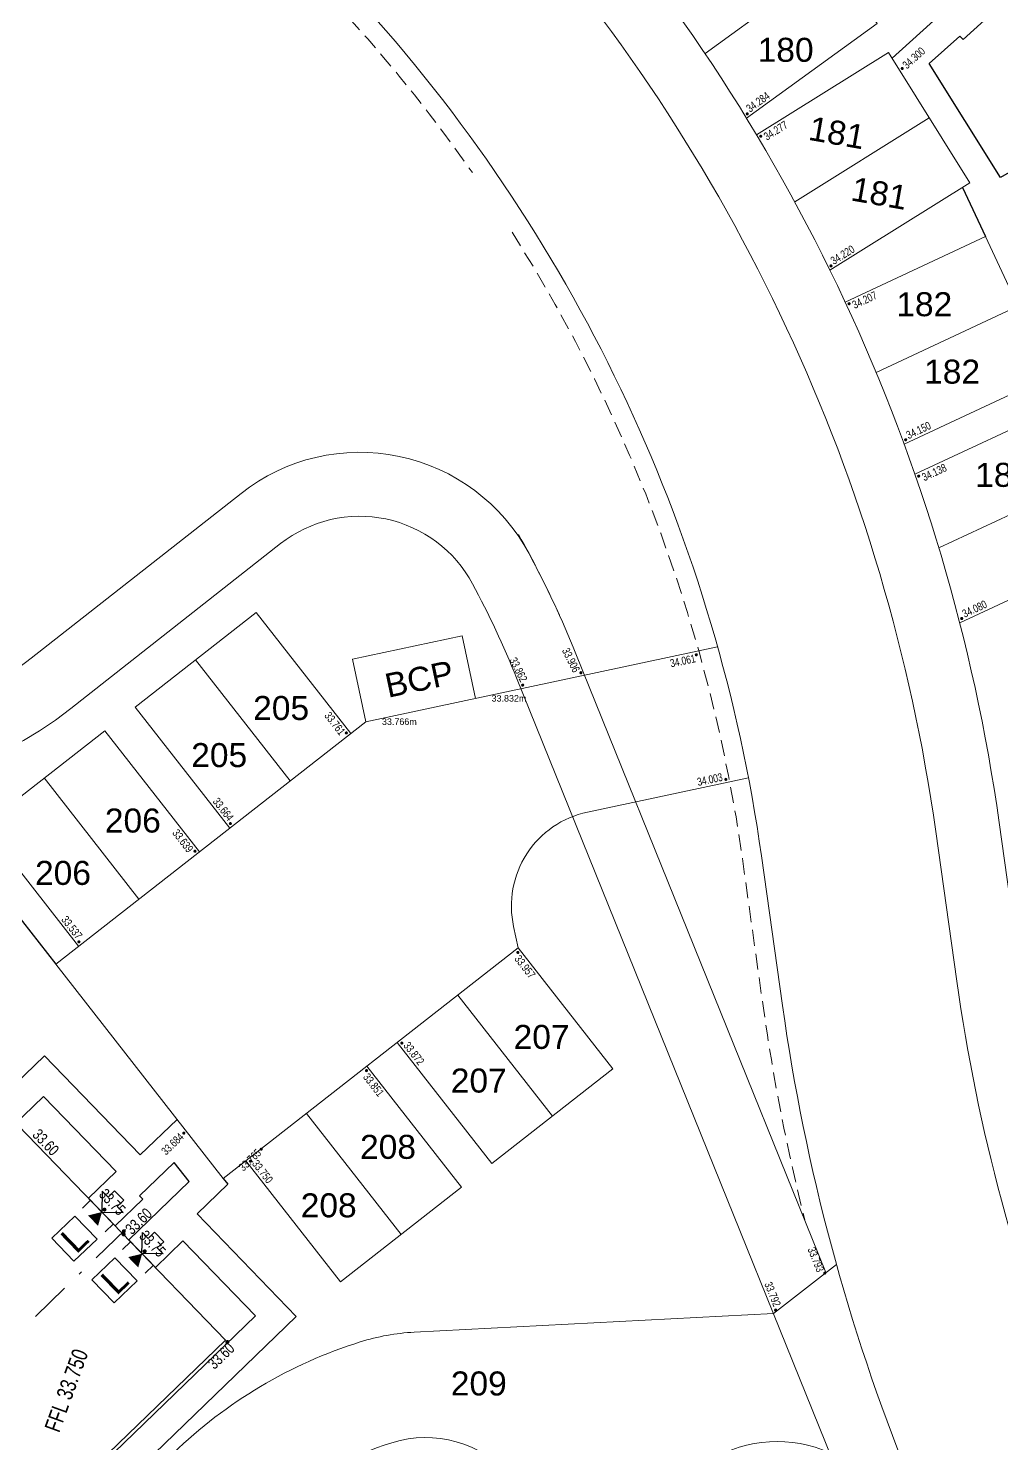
# Model space of a CAD drawing. Header units: metres. Extents: x 337936 to 338610, y 373199 to 374026.
# Drawn here: x 338357 to 338387.41, y 373458.74 to 373502.97 of the extents above; entities that cross this region are included whole.
import ezdxf

# ---------------------------------------------------------------- set-up
doc = ezdxf.new("R2010")
doc.units = ezdxf.units.M
doc.linetypes.add('DASHDOT', pattern=[25.4, 12.7, -6.35, 0, -6.35])
doc.linetypes.add('DASHED', pattern=[0.75, 0.5, -0.25])
for name, color, linetype in [('A-WH_HT-Access-Main', 252, 'Continuous'), ('A-WH_HT-Wall-Party Wall Line', 252, 'Continuous'), ('A-WH_HT-Wall-Structure', 252, 'Continuous'), ('C-Zz4050-T-SpotLevels', 7, 'Continuous'), ('DGL-Paths', 252, 'Continuous'), ('EXTERNAL_WORKS_BACK_OF_FOOTWAY_LEVELS', 7, 'Continuous'), ('HOUSE_EXTERNAL_LEVELS', 7, 'Continuous'), ('HOUSE_SLAB_LEVEL', 7, 'Continuous')]:
    doc.layers.add(name, color=color, linetype=linetype)
doc.layers.add('A-WH_HT-Wall-Door Openings', color=252, linetype='Continuous', plot=False)
for name, color, linetype, lineweight in [('DGL_DRIVE', 252, 'Continuous', 9), ('DGL_Footpath', 252, 'Continuous', 9), ('DGL_Plot Parking', 252, 'Continuous', 9), ('DGL_ROAD_KERBLINE', 252, 'Continuous', 9), ('DGL_VERGE', 252, 'DASHED', 9)]:
    doc.layers.add(name, color=color, linetype=linetype, lineweight=lineweight)
doc.layers.add('HOUSE_DOORS', color=3, linetype='Continuous', true_color=0x00ff00)
doc.styles.add('AnnotativeArial', font='arial.ttf', dxfattribs={"height": 2})
doc.styles.add('ESTROAD', font='arial.ttf', dxfattribs={"width": 0.75})
doc.styles.get("Standard").update_dxf_attribs({"font": 'arial.ttf'})
doc.styles.add('TTE', font='arial.ttf')

msp = doc.modelspace()

# ---------------------------------------------------------------- hatches: boundary and pattern name
at = {"layer": 'EXTERNAL_WORKS_BACK_OF_FOOTWAY_LEVELS'}
h = msp.add_hatch(color=256, dxfattribs=at)
edge = h.paths.add_edge_path(flags=17)
edge.add_ellipse((338384.302, 373501.712), major_axis=(0.0354, 0.0354), ratio=1, start_angle=45, end_angle=225, ccw=False)
edge.add_ellipse((338384.302, 373501.712), major_axis=(0.0354, 0.0354), ratio=1, start_angle=225, end_angle=405, ccw=False)
h = msp.add_hatch(color=256, dxfattribs=at)
edge = h.paths.add_edge_path(flags=17)
edge.add_ellipse((338379.46, 373500.294), major_axis=(0.0354, 0.0354), ratio=1, start_angle=45, end_angle=225, ccw=False)
edge.add_ellipse((338379.46, 373500.294), major_axis=(0.0354, 0.0354), ratio=1, start_angle=225, end_angle=405, ccw=False)
h = msp.add_hatch(color=256, dxfattribs=at)
edge = h.paths.add_edge_path(flags=17)
edge.add_ellipse((338379.882, 373499.595), major_axis=(0.0354, 0.0354), ratio=1, start_angle=45, end_angle=225, ccw=False)
edge.add_ellipse((338379.882, 373499.595), major_axis=(0.0354, 0.0354), ratio=1, start_angle=225, end_angle=405, ccw=False)
h = msp.add_hatch(color=256, dxfattribs=at)
edge = h.paths.add_edge_path(flags=17)
edge.add_ellipse((338382.077, 373495.543), major_axis=(0.0354, 0.0354), ratio=1, start_angle=45, end_angle=225, ccw=False)
edge.add_ellipse((338382.077, 373495.543), major_axis=(0.0354, 0.0354), ratio=1, start_angle=225, end_angle=405, ccw=False)
h = msp.add_hatch(color=256, dxfattribs=at)
edge = h.paths.add_edge_path(flags=17)
edge.add_ellipse((338382.642, 373494.361), major_axis=(0.0354, 0.0354), ratio=1, start_angle=45, end_angle=225, ccw=False)
edge.add_ellipse((338382.642, 373494.361), major_axis=(0.0354, 0.0354), ratio=1, start_angle=225, end_angle=405, ccw=False)
h = msp.add_hatch(color=256, dxfattribs=at)
edge = h.paths.add_edge_path(flags=17)
edge.add_ellipse((338384.41, 373490.11), major_axis=(0.0354, 0.0354), ratio=1, start_angle=45, end_angle=225, ccw=False)
edge.add_ellipse((338384.41, 373490.11), major_axis=(0.0354, 0.0354), ratio=1, start_angle=225, end_angle=405, ccw=False)
h = msp.add_hatch(color=256, dxfattribs=at)
edge = h.paths.add_edge_path(flags=17)
edge.add_ellipse((338384.816, 373488.975), major_axis=(0.0354, 0.0354), ratio=1, start_angle=45, end_angle=225, ccw=False)
edge.add_ellipse((338384.816, 373488.975), major_axis=(0.0354, 0.0354), ratio=1, start_angle=225, end_angle=405, ccw=False)
h = msp.add_hatch(color=256, dxfattribs=at)
edge = h.paths.add_edge_path(flags=17)
edge.add_ellipse((338386.16, 373484.526), major_axis=(0.0354, 0.0354), ratio=1, start_angle=45, end_angle=225, ccw=False)
edge.add_ellipse((338386.16, 373484.526), major_axis=(0.0354, 0.0354), ratio=1, start_angle=225, end_angle=405, ccw=False)
h = msp.add_hatch(color=256, dxfattribs=at)
edge = h.paths.add_edge_path(flags=17)
edge.add_ellipse((338377.87, 373483.392), major_axis=(0.0354, 0.0354), ratio=1, start_angle=45, end_angle=225, ccw=False)
edge.add_ellipse((338377.87, 373483.392), major_axis=(0.0354, 0.0354), ratio=1, start_angle=225, end_angle=405, ccw=False)
h = msp.add_hatch(color=256, dxfattribs=at)
edge = h.paths.add_edge_path(flags=17)
edge.add_ellipse((338372.445, 373482.444), major_axis=(0.0354, 0.0354), ratio=1, start_angle=45, end_angle=225, ccw=False)
edge.add_ellipse((338372.445, 373482.444), major_axis=(0.0354, 0.0354), ratio=1, start_angle=225, end_angle=405, ccw=False)
h = msp.add_hatch(color=256, dxfattribs=at)
edge = h.paths.add_edge_path(flags=17)
edge.add_ellipse((338374.265, 373482.831), major_axis=(0.0354, 0.0354), ratio=1, start_angle=45, end_angle=225, ccw=False)
edge.add_ellipse((338374.265, 373482.831), major_axis=(0.0354, 0.0354), ratio=1, start_angle=225, end_angle=405, ccw=False)
h = msp.add_hatch(color=256, dxfattribs=at)
edge = h.paths.add_edge_path(flags=17)
edge.add_ellipse((338366.937, 373480.95), major_axis=(0.0354, 0.0354), ratio=1, start_angle=45, end_angle=225, ccw=False)
edge.add_ellipse((338366.937, 373480.95), major_axis=(0.0354, 0.0354), ratio=1, start_angle=225, end_angle=405, ccw=False)
h = msp.add_hatch(color=256, dxfattribs=at)
edge = h.paths.add_edge_path(flags=17)
edge.add_ellipse((338378.792, 373479.499), major_axis=(0.0354, 0.0354), ratio=1, start_angle=45, end_angle=225, ccw=False)
edge.add_ellipse((338378.792, 373479.499), major_axis=(0.0354, 0.0354), ratio=1, start_angle=225, end_angle=405, ccw=False)
h = msp.add_hatch(color=256, dxfattribs=at)
edge = h.paths.add_edge_path(flags=17)
edge.add_ellipse((338363.313, 373478.118), major_axis=(0.0354, 0.0354), ratio=1, start_angle=45, end_angle=225, ccw=False)
edge.add_ellipse((338363.313, 373478.118), major_axis=(0.0354, 0.0354), ratio=1, start_angle=225, end_angle=405, ccw=False)
h = msp.add_hatch(color=256, dxfattribs=at)
edge = h.paths.add_edge_path(flags=17)
edge.add_ellipse((338362.208, 373477.255), major_axis=(0.0354, 0.0354), ratio=1, start_angle=45, end_angle=225, ccw=False)
edge.add_ellipse((338362.208, 373477.255), major_axis=(0.0354, 0.0354), ratio=1, start_angle=225, end_angle=405, ccw=False)
h = msp.add_hatch(color=256, dxfattribs=at)
edge = h.paths.add_edge_path(flags=17)
edge.add_ellipse((338358.583, 373474.423), major_axis=(0.0354, 0.0354), ratio=1, start_angle=45, end_angle=225, ccw=False)
edge.add_ellipse((338358.583, 373474.423), major_axis=(0.0354, 0.0354), ratio=1, start_angle=225, end_angle=405, ccw=False)
h = msp.add_hatch(color=256, dxfattribs=at)
edge = h.paths.add_edge_path(flags=17)
edge.add_ellipse((338372.295, 373474.091), major_axis=(0.0354, 0.0354), ratio=1, start_angle=45, end_angle=225, ccw=False)
edge.add_ellipse((338372.295, 373474.091), major_axis=(0.0354, 0.0354), ratio=1, start_angle=225, end_angle=405, ccw=False)
h = msp.add_hatch(color=256, dxfattribs=at)
edge = h.paths.add_edge_path(flags=17)
edge.add_ellipse((338368.669, 373471.26), major_axis=(0.0354, 0.0354), ratio=1, start_angle=45, end_angle=225, ccw=False)
edge.add_ellipse((338368.669, 373471.26), major_axis=(0.0354, 0.0354), ratio=1, start_angle=225, end_angle=405, ccw=False)
h = msp.add_hatch(color=256, dxfattribs=at)
edge = h.paths.add_edge_path(flags=17)
edge.add_ellipse((338367.566, 373470.398), major_axis=(0.0354, 0.0354), ratio=1, start_angle=45, end_angle=225, ccw=False)
edge.add_ellipse((338367.566, 373470.398), major_axis=(0.0354, 0.0354), ratio=1, start_angle=225, end_angle=405, ccw=False)
h = msp.add_hatch(color=256, dxfattribs=at)
edge = h.paths.add_edge_path(flags=17)
edge.add_ellipse((338361.858, 373468.446), major_axis=(0.0354, 0.0354), ratio=1, start_angle=45, end_angle=225, ccw=False)
edge.add_ellipse((338361.858, 373468.446), major_axis=(0.0354, 0.0354), ratio=1, start_angle=225, end_angle=405, ccw=False)
h = msp.add_hatch(color=256, dxfattribs=at)
edge = h.paths.add_edge_path(flags=17)
edge.add_ellipse((338364.278, 373467.945), major_axis=(0.0354, 0.0354), ratio=1, start_angle=45, end_angle=225, ccw=False)
edge.add_ellipse((338364.278, 373467.945), major_axis=(0.0354, 0.0354), ratio=1, start_angle=225, end_angle=405, ccw=False)
h = msp.add_hatch(color=256, dxfattribs=at)
edge = h.paths.add_edge_path(flags=17)
edge.add_ellipse((338363.94, 373467.567), major_axis=(0.0354, 0.0354), ratio=1, start_angle=45, end_angle=225, ccw=False)
edge.add_ellipse((338363.94, 373467.567), major_axis=(0.0354, 0.0354), ratio=1, start_angle=225, end_angle=405, ccw=False)
h = msp.add_hatch(color=256, dxfattribs=at)
edge = h.paths.add_edge_path(flags=17)
edge.add_ellipse((338381.883, 373464.072), major_axis=(0.0354, 0.0354), ratio=1, start_angle=45, end_angle=225, ccw=False)
edge.add_ellipse((338381.883, 373464.072), major_axis=(0.0354, 0.0354), ratio=1, start_angle=225, end_angle=405, ccw=False)
h = msp.add_hatch(color=256, dxfattribs=at)
edge = h.paths.add_edge_path(flags=17)
edge.add_ellipse((338380.346, 373462.917), major_axis=(0.0354, 0.0354), ratio=1, start_angle=45, end_angle=225, ccw=False)
edge.add_ellipse((338380.346, 373462.917), major_axis=(0.0354, 0.0354), ratio=1, start_angle=225, end_angle=405, ccw=False)
at = {"layer": 'HOUSE_DOORS'}
for points in [[(338359.304, 373465.98), (338359.18, 373465.548), (338358.867, 373465.872)], [(338360.56, 373464.679), (338360.435, 373464.246), (338360.123, 373464.57)]]:
    msp.add_hatch(color=256, dxfattribs=at).paths.add_polyline_path(points, flags=17)
at = {"layer": 'HOUSE_EXTERNAL_LEVELS'}
h = msp.add_hatch(color=256, dxfattribs=at)
edge = h.paths.add_edge_path(flags=17)
edge.add_ellipse((338359.382, 373466.056), major_axis=(0.0448, 0.0448), ratio=1, start_angle=89.0051, end_angle=269.0051, ccw=False)
edge.add_ellipse((338359.382, 373466.056), major_axis=(0.0448, 0.0448), ratio=1, start_angle=269.0051, end_angle=449.0051, ccw=False)
h = msp.add_hatch(color=256, dxfattribs=at)
edge = h.paths.add_edge_path(flags=17)
edge.add_ellipse((338359.981, 373465.279), major_axis=(0.0448, 0.0448), ratio=1, start_angle=268.9852, end_angle=448.9852, ccw=False)
edge.add_ellipse((338359.981, 373465.279), major_axis=(0.0448, 0.0448), ratio=1, start_angle=88.9852, end_angle=268.9852, ccw=False)
h = msp.add_hatch(color=256, dxfattribs=at)
edge = h.paths.add_edge_path(flags=17)
edge.add_ellipse((338359.986, 373465.38), major_axis=(0.0448, 0.0448), ratio=1, start_angle=-1.051, end_angle=178.949, ccw=False)
edge.add_ellipse((338359.986, 373465.38), major_axis=(0.0448, 0.0448), ratio=1, start_angle=178.949, end_angle=358.949, ccw=False)
h = msp.add_hatch(color=256, dxfattribs=at)
edge = h.paths.add_edge_path(flags=17)
edge.add_ellipse((338360.638, 373464.754), major_axis=(-0.0448, 0.0448), ratio=1, start_angle=-1.051, end_angle=178.949, ccw=False)
edge.add_ellipse((338360.638, 373464.754), major_axis=(-0.0448, 0.0448), ratio=1, start_angle=178.949, end_angle=358.949, ccw=False)
h = msp.add_hatch(color=256, dxfattribs=at)
edge = h.paths.add_edge_path(flags=17)
edge.add_ellipse((338363.221, 373461.918), major_axis=(-0.0448, 0.0448), ratio=1, start_angle=178.969, end_angle=358.969, ccw=False)
edge.add_ellipse((338363.221, 373461.918), major_axis=(-0.0448, 0.0448), ratio=1, start_angle=-1.031, end_angle=178.969, ccw=False)

# ---------------------------------------------------------------- linework, layer by layer
at = {"layer": 'A-WH_HT-Access-Main', "elevation": 0}
for points in [[(338359.302, 373465.978), (338359.96, 373465.966), (338359.779, 373466.154), (338359.981, 373466.348), (338359.696, 373466.643), (338359.495, 373466.448), (338359.314, 373466.635), (338359.302, 373465.978)], [(338360.553, 373464.683), (338360.564, 373465.341), (338360.745, 373465.153), (338360.947, 373465.348), (338361.231, 373465.053), (338361.03, 373464.859), (338361.21, 373464.671), (338360.553, 373464.683)]]:
    msp.add_lwpolyline(points, dxfattribs=at)
at = {"layer": 'A-WH_HT-Wall-Door Openings', "linetype": 'ByBlock'}
for p, q in [((338358.694, 373466.101, 0), (338358.947, 373466.346, 0)), ((338359.404, 373465.365, 0), (338359.658, 373465.61, 0)), ((338359.944, 373464.806, 0), (338360.198, 373465.051, 0)), ((338360.654, 373464.07, 0), (338360.908, 373464.315, 0))]:
    msp.add_line(p, q, dxfattribs=at)
at = {"layer": 'A-WH_HT-Wall-Party Wall Line', "linetype": 'DASHDOT', "lineweight": 15, "ltscale": 0.1, "elevation": 0}
msp.add_lwpolyline([(338360.036, 373465.435), (338353.11, 373458.747)], dxfattribs=at)
at = {"layer": 'A-WH_HT-Wall-Structure', "lineweight": -3, "elevation": 0}
for points in [[(338353.218, 373458.851), (338349.978, 373462.206), (338356.688, 373468.685), (338359.928, 373465.33)], [(338353.218, 373458.851), (338356.458, 373455.496), (338363.167, 373461.976), (338359.928, 373465.33)]]:
    msp.add_lwpolyline(points, dxfattribs=at)
at = {"layer": 'DGL-Paths'}
for p, q in [((338386.189, 373497.994), (338386.905, 373496.459)), ((338353.419, 373479.408), (338357.857, 373473.728))]:
    msp.add_line(p, q, dxfattribs=at)
for points in [[(338396.827, 373507.031), (338391.138, 373501.909), (338391.991, 373500.961), (338387.374, 373498.308), (338385.149, 373501.868), (338386.102, 373502.725), (338386.202, 373502.613), (338387.094, 373503.416)], [(338385.499, 373503.394), (338383.993, 373502.038)], [(338347.989, 373461.675), (338357.503, 373470.863), (338360.498, 373467.762), (338361.65, 373468.874)], [(338355.88, 373454.799), (338364.1, 373462.737), (338361.834, 373465.083), (338360.971, 373464.249), (338360.137, 373465.112), (338362.024, 373466.934), (338361.556, 373467.532), (338360.476, 373466.489), (338360.58, 373466.381), (338359.717, 373465.548), (338358.883, 373466.411), (338359.747, 373467.245), (338357.481, 373469.59), (338349.261, 373461.653)], [(338363.09, 373467.03), (338363.232, 373466.849), (338362.273, 373465.924), (338365.372, 373462.715), (338355.858, 373453.526)]]:
    msp.add_lwpolyline(points, dxfattribs=at)
at = {"layer": 'DGL_DRIVE'}
for p, q in [((338382.105, 373505.059), (338378.142, 373502.18)), ((338385.147, 373500.173), (338380.943, 373497.546))]:
    msp.add_line(p, q, dxfattribs=at)
at = {"layer": 'DGL_DRIVE', "flags": 128}
for points in [[(338376.763, 373504.145), (338380.694, 373507), (338383.516, 373503.117), (338379.439, 373500.156)], [(338379.755, 373499.634), (338383.875, 373502.208), (338386.419, 373498.138), (338382.046, 373495.406)], [(338384.363, 373489.978), (338388.933, 373492.109), (338386.905, 373496.459), (338382.519, 373494.414)], [(338387.919, 373494.284), (338383.487, 373492.217)], [(338386.1, 373484.388), (338391.384, 373486.852), (338389.356, 373491.202), (338384.701, 373489.032)], [(338390.37, 373489.027), (338385.447, 373486.732)], [(338367.077, 373480.932), (338364.122, 373484.714), (338360.339, 373481.759), (338363.294, 373477.976)], [(338367.55, 373481.301), (338367.134, 373483.257), (338370.557, 373483.985), (338370.973, 373482.029)], [(338362.23, 373483.236), (338365.185, 373479.454)], [(338362.349, 373477.238), (338359.393, 373481.02), (338355.611, 373478.065), (338358.566, 373474.282)], [(338357.502, 373479.542), (338360.457, 373475.76)], [(338372.31, 373474.233), (338375.265, 373470.451), (338371.483, 373467.496), (338368.527, 373471.278)], [(338373.374, 373468.973), (338370.419, 373472.756)], [(338367.582, 373470.539), (338370.537, 373466.757), (338366.754, 373463.802), (338363.799, 373467.584)], [(338368.646, 373465.279), (338365.691, 373469.062)]]:
    msp.add_lwpolyline(points, dxfattribs=at)
for points in [[(338379.5, 373479.547), (338374.47, 373478.478, 0.416314), (338372.163, 373474.899), (338372.31, 373474.233), (338363.09, 373467.03), (338357.857, 373473.728), (338367.55, 373481.301), (338378.537, 373483.636)], [(338380.28, 373462.813), (338369.057, 373462.225, 0.063206), (338367.372, 373461.921, 0.116294), (338361.533, 373458.449), (338361.317, 373458.241)], [(338382.041, 373458.454, 0.5262), (338376.402, 373455.036, -0.099499), (338375.705, 373452.367), (338375.238, 373451.408), (338372.092, 373452.942), (338372.559, 373453.9, 0.658543), (338368.363, 373458.773, 0.087961), (338364.802, 373456.918, 0.087961)]]:
    msp.add_lwpolyline(points, format="xyb", dxfattribs=at)
at = {"layer": 'DGL_Footpath', "flags": 128}
for points in [[(338335.015, 373548.428), (338335.606, 373547.267, 0.056784), (338337.856, 373543.869), (338345.055, 373535.288, 0.069142), (338353.839, 373527.355, -0.060378), (338365.083, 373517.549), (338373.122, 373508.621, -0.149451), (338387.332, 373478.149, 0.149451)], [(338381.921, 373464.09), (338374.109, 373483.425, 0.027019), (338372.644, 373486.554, 0.466227), (338363.647, 373488.436), (338357.091, 373483.282, -0.401401), (338343.328, 373484.623), (338335.241, 373494.027)], [(338387.263, 373445.529), (338372.255, 373482.675, 0.027019), (338370.881, 373485.609, 0.466227), (338364.883, 373486.864), (338358.327, 373481.709, -0.401401), (338341.811, 373483.319), (338333.724, 373492.723)], [(338373.593, 373484.63, 0.022081), (338372.316, 373487.15)], [(338387.332, 373478.149), (338387.989, 373473.474, 0.061163), (338391.474, 373460.466), (338396.071, 373449.088)]]:
    msp.add_lwpolyline(points, format="xyb", dxfattribs=at)
msp.add_lwpolyline([(338380.28, 373462.813), (338382.247, 373464.344)], dxfattribs=at)
at = {"layer": 'DGL_ROAD_KERBLINE', "flags": 128}
for points in [[(338333.312, 373547.365), (338333.824, 373546.359, 0.056784), (338336.324, 373542.583), (338343.523, 373534.003, 0.069142), (338352.715, 373525.7, -0.060378), (338363.597, 373516.211), (338371.636, 373507.283, -0.149451), (338385.351, 373477.87, 0.149451)], [(338339.31, 373530.467, 0.069142), (338349.625, 373521.15, -0.060378), (338359.51, 373512.531), (338367.548, 373503.603, -0.149451), (338379.905, 373477.105, 0.149451)], [(338385.351, 373477.871), (338386.008, 373473.196, 0.061163), (338389.62, 373459.717), (338394.217, 373448.339)], [(338379.905, 373477.105), (338380.562, 373472.43, 0.061163), (338384.52, 373457.657)]]:
    msp.add_lwpolyline(points, format="xyb", dxfattribs=at)
at = {"layer": 'DGL_VERGE', "flags": 128}
for points in [[(338338.851, 373530.082, 0.069142), (338349.288, 373520.654, -0.060378), (338359.064, 373512.129), (338367.103, 373503.201, -0.030703), (338370.874, 373498.457, -0.030703)], [(338372.115, 373496.595, -0.106739), (338379.311, 373477.022)], [(338379.311, 373477.022), (338379.967, 373472.347, 0.026658), (338381.262, 373465.722, 0.026658)]]:
    msp.add_lwpolyline(points, format="xyb", dxfattribs=at)
at = {"layer": 'HOUSE_EXTERNAL_LEVELS', "color": 0, "flags": 128}
for points in [[(338357.734, 373465.159), (338358.453, 373465.854), (338359.148, 373465.135), (338358.428, 373464.44), (338357.734, 373465.159)], [(338358.989, 373463.859), (338359.709, 373464.553), (338360.403, 373463.833), (338359.683, 373463.139), (338358.989, 373463.859)]]:
    msp.add_lwpolyline(points, dxfattribs=at)

# ---------------------------------------------------------------- texts
at = {"layer": 'C-Zz4050-T-SpotLevels', "color": 7, "linetype": 'Continuous', "lineweight": -3, "char_height": 0.2, "attachment_point": 4, "style": 'TTE'}
for s, insert in [('33.832m', (338371.474, 373482.029, 33.832)), ('33.766m', (338368.05, 373481.301, 33.766))]:
    msp.add_mtext(s, dxfattribs=dict(at, insert=insert))
at = {"layer": 'DGL_Plot Parking', "char_height": 0.75, "attachment_point": 5, "style": 'AnnotativeArial'}
for s, insert in [('180', (338380.661, 373502.29)), ('182', (338384.992, 373494.341)), ('182', (338385.861, 373492.234)), ('183', (338387.457, 373489.009)), ('205', (338364.9, 373481.724)), ('205', (338362.965, 373480.252)), ('206', (338360.267, 373478.207)), ('206', (338358.086, 373476.571)), ('207', (338373.036, 373471.446)), ('207', (338371.074, 373470.082)), ('208', (338368.239, 373468.011)), ('208', (338366.386, 373466.184)), ('209', (338371.075, 373460.618))]:
    msp.add_mtext(s, dxfattribs=dict(at, insert=insert))
for s, insert, rotation in [('181', (338382.264, 373499.7), 350), ('181', (338383.591, 373497.806), 350), ('BCP', (338369.216, 373482.631), 12)]:
    msp.add_mtext(s, dxfattribs=dict(at, insert=insert, rotation=rotation))
at = {"layer": 'EXTERNAL_WORKS_BACK_OF_FOOTWAY_LEVELS', "linetype": 'Continuous', "style": 'ESTROAD', "width": 0.75}
for s, rotation, p in [('34.300', 42, (338384.45, 373501.68)), ('34.284', 36, (338379.546, 373500.328)), ('34.277', 32, (338380.076, 373499.453)), ('34.220', 32, (338382.166, 373495.571)), ('34.207', 25, (338382.817, 373494.196)), ('34.150', 25, (338384.501, 373490.126)), ('34.138', 25, (338384.992, 373488.811)), ('34.080', 25, (338386.252, 373484.544)), ('33.906', 296.6952, (338373.665, 373483.528)), ('34.061', 12, (338377.082, 373482.997)), ('33.862', 296.6952, (338372.024, 373483.229)), ('33.761', 308.0164, (338366.236, 373481.484)), ('34.003', 12, (338377.927, 373479.291)), ('33.664', 308.0164, (338362.747, 373478.803)), ('33.639', 308, (338361.485, 373477.818)), ('33.537', 308, (338358.018, 373475.109)), ('33.957', 308, (338372.173, 373473.883)), ('33.872', 308, (338368.705, 373471.175)), ('33.851', 308, (338367.444, 373470.19)), ('33.684', 44.0051, (338361.304, 373467.74)), ('33.765', 43.949, (338363.722, 373467.238)), ('33.750', 308, (338363.976, 373467.482)), ('33.793', 292, (338381.341, 373464.819)), ('33.792', 292, (338379.99, 373463.736))]:
    msp.add_text(s, height=0.25, rotation=rotation, dxfattribs=at).set_placement(p)
at = {"layer": 'HOUSE_DOORS', "color": 100, "linetype": 'Continuous', "style": 'ESTROAD', "width": 0.75}
for rotation, p in [(314.0051, (338359.184, 373466.503)), (313.949, (338360.441, 373465.202))]:
    msp.add_text('33.75', height=0.35, rotation=rotation, dxfattribs=at).set_placement(p)
at = {"layer": 'HOUSE_EXTERNAL_LEVELS', "color": 0, "linetype": 'Continuous', "style": 'ESTROAD', "width": 0.75}
for rotation, p in [(314.0051, (338357.104, 373468.37)), (43.9852, (338360.24, 373465.25)), (43.969, (338362.816, 373461.042))]:
    msp.add_text('33.60', height=0.35, rotation=rotation, dxfattribs=at).set_placement(p)
at = {"layer": 'HOUSE_EXTERNAL_LEVELS', "color": 0, "char_height": 0.8, "width": 0.8, "attachment_point": 5, "line_spacing_factor": 0.888}
for insert, rotation in [((338358.441, 373465.147), 44.0051), ((338359.696, 373463.846), 43.949)]:
    msp.add_mtext('\\W1.00;L', dxfattribs=dict(at, insert=insert, rotation=rotation))
at = {"layer": 'HOUSE_SLAB_LEVEL', "color": 1, "linetype": 'Continuous', "true_color": 0xff0000, "style": 'ESTROAD', "width": 0.75}
msp.add_text('FFL 33.750', height=0.5, rotation=69.969, dxfattribs=at).set_placement((338357.965, 373459.061))

doc.saveas('drawing.dxf')
